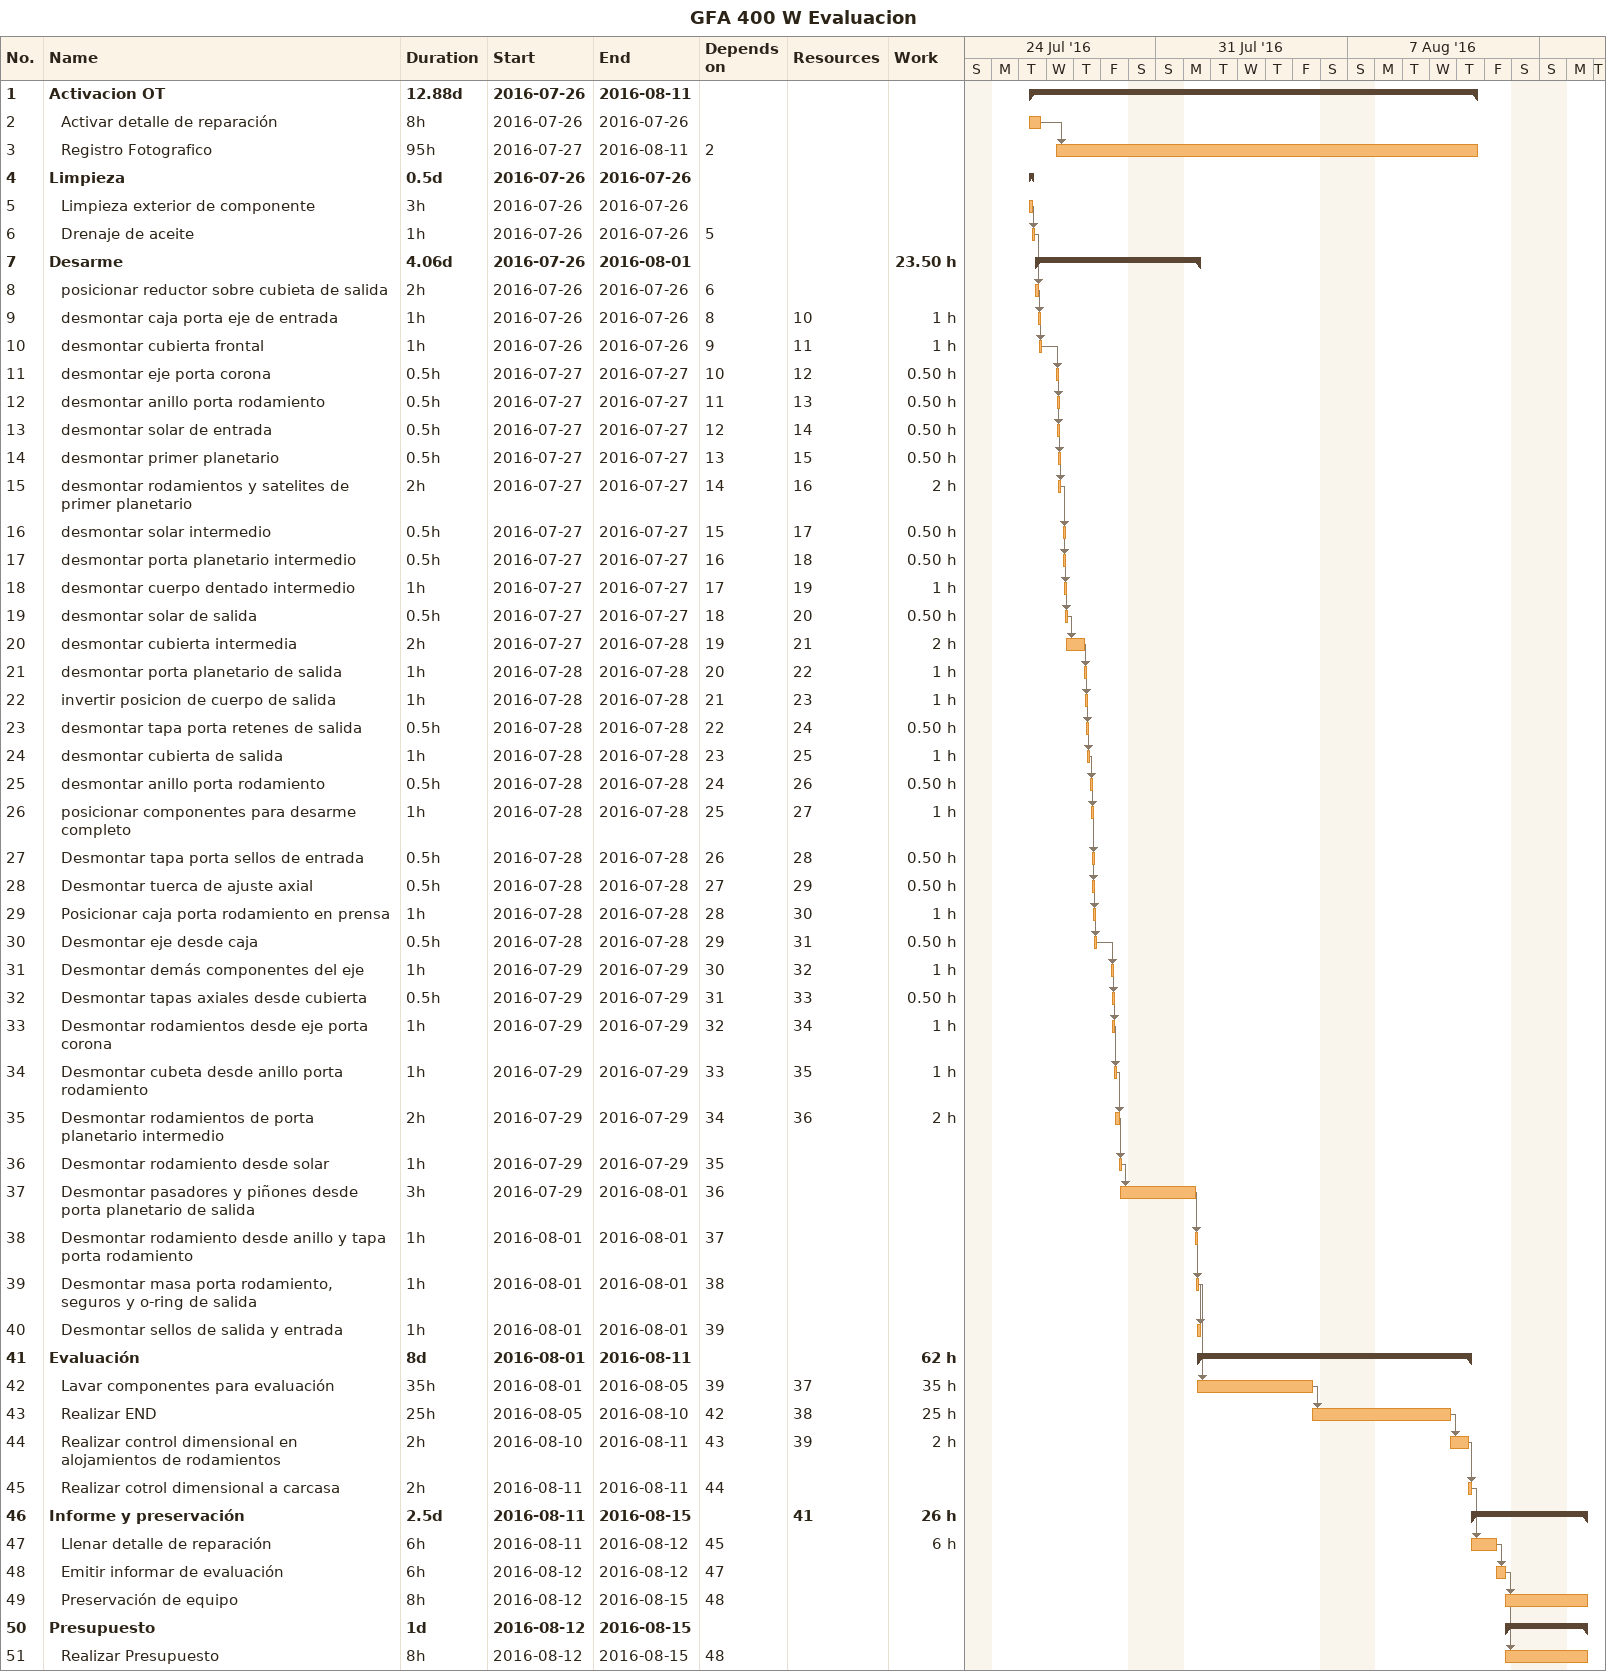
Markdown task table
GFA 400 W Evaluacion

| ID | Level | Task | Duration | Start | Finish | Predecessors | Resources | Work (h) |
|---|---|---|---|---|---|---|---|---|
| 1 | 1 | **Activacion OT** | 12.88d | 2016-07-26 | 2016-08-11 |  |  |  |
| 2 | 2 | Activar detalle de reparación | 8h | 2016-07-26 | 2016-07-26 |  |  |  |
| 3 | 2 | Registro Fotografico | 95h | 2016-07-27 | 2016-08-11 | 2 |  |  |
| 4 | 1 | **Limpieza** | 0.5d | 2016-07-26 | 2016-07-26 |  |  |  |
| 5 | 2 | Limpieza exterior de componente | 3h | 2016-07-26 | 2016-07-26 |  |  |  |
| 6 | 2 | Drenaje de aceite | 1h | 2016-07-26 | 2016-07-26 | 5 |  |  |
| 7 | 1 | **Desarme** | 4.06d | 2016-07-26 | 2016-08-01 |  |  | 23.50 |
| 8 | 2 | posicionar reductor sobre cubieta de salida | 2h | 2016-07-26 | 2016-07-26 | 6 |  |  |
| 9 | 2 | desmontar caja porta eje de entrada | 1h | 2016-07-26 | 2016-07-26 | 8 | 10 | 1 |
| 10 | 2 | desmontar cubierta frontal | 1h | 2016-07-26 | 2016-07-26 | 9 | 11 | 1 |
| 11 | 2 | desmontar eje porta corona | 0.5h | 2016-07-27 | 2016-07-27 | 10 | 12 | 0.50 |
| 12 | 2 | desmontar anillo porta rodamiento | 0.5h | 2016-07-27 | 2016-07-27 | 11 | 13 | 0.50 |
| 13 | 2 | desmontar solar de entrada | 0.5h | 2016-07-27 | 2016-07-27 | 12 | 14 | 0.50 |
| 14 | 2 | desmontar primer planetario | 0.5h | 2016-07-27 | 2016-07-27 | 13 | 15 | 0.50 |
| 15 | 2 | desmontar rodamientos y satelites de primer planetario | 2h | 2016-07-27 | 2016-07-27 | 14 | 16 | 2 |
| 16 | 2 | desmontar solar intermedio | 0.5h | 2016-07-27 | 2016-07-27 | 15 | 17 | 0.50 |
| 17 | 2 | desmontar porta planetario intermedio | 0.5h | 2016-07-27 | 2016-07-27 | 16 | 18 | 0.50 |
| 18 | 2 | desmontar cuerpo dentado intermedio | 1h | 2016-07-27 | 2016-07-27 | 17 | 19 | 1 |
| 19 | 2 | desmontar solar de salida | 0.5h | 2016-07-27 | 2016-07-27 | 18 | 20 | 0.50 |
| 20 | 2 | desmontar cubierta intermedia | 2h | 2016-07-27 | 2016-07-28 | 19 | 21 | 2 |
| 21 | 2 | desmontar porta planetario de salida | 1h | 2016-07-28 | 2016-07-28 | 20 | 22 | 1 |
| 22 | 2 | invertir posicion de cuerpo de salida | 1h | 2016-07-28 | 2016-07-28 | 21 | 23 | 1 |
| 23 | 2 | desmontar tapa porta retenes de salida | 0.5h | 2016-07-28 | 2016-07-28 | 22 | 24 | 0.50 |
| 24 | 2 | desmontar cubierta de salida | 1h | 2016-07-28 | 2016-07-28 | 23 | 25 | 1 |
| 25 | 2 | desmontar anillo porta rodamiento | 0.5h | 2016-07-28 | 2016-07-28 | 24 | 26 | 0.50 |
| 26 | 2 | posicionar componentes para desarme completo | 1h | 2016-07-28 | 2016-07-28 | 25 | 27 | 1 |
| 27 | 2 | Desmontar tapa porta sellos de entrada | 0.5h | 2016-07-28 | 2016-07-28 | 26 | 28 | 0.50 |
| 28 | 2 | Desmontar tuerca de ajuste axial | 0.5h | 2016-07-28 | 2016-07-28 | 27 | 29 | 0.50 |
| 29 | 2 | Posicionar caja porta rodamiento en prensa | 1h | 2016-07-28 | 2016-07-28 | 28 | 30 | 1 |
| 30 | 2 | Desmontar eje desde caja | 0.5h | 2016-07-28 | 2016-07-28 | 29 | 31 | 0.50 |
| 31 | 2 | Desmontar demás componentes del eje | 1h | 2016-07-29 | 2016-07-29 | 30 | 32 | 1 |
| 32 | 2 | Desmontar tapas axiales desde cubierta | 0.5h | 2016-07-29 | 2016-07-29 | 31 | 33 | 0.50 |
| 33 | 2 | Desmontar rodamientos desde eje porta corona | 1h | 2016-07-29 | 2016-07-29 | 32 | 34 | 1 |
| 34 | 2 | Desmontar cubeta desde anillo porta rodamiento | 1h | 2016-07-29 | 2016-07-29 | 33 | 35 | 1 |
| 35 | 2 | Desmontar rodamientos de porta planetario intermedio | 2h | 2016-07-29 | 2016-07-29 | 34 | 36 | 2 |
| 36 | 2 | Desmontar rodamiento desde solar | 1h | 2016-07-29 | 2016-07-29 | 35 |  |  |
| 37 | 2 | Desmontar pasadores y piñones desde porta planetario de salida | 3h | 2016-07-29 | 2016-08-01 | 36 |  |  |
| 38 | 2 | Desmontar rodamiento desde anillo y tapa porta rodamiento | 1h | 2016-08-01 | 2016-08-01 | 37 |  |  |
| 39 | 2 | Desmontar masa porta rodamiento, seguros y o-ring de salida | 1h | 2016-08-01 | 2016-08-01 | 38 |  |  |
| 40 | 2 | Desmontar sellos de salida y entrada | 1h | 2016-08-01 | 2016-08-01 | 39 |  |  |
| 41 | 1 | **Evaluación** | 8d | 2016-08-01 | 2016-08-11 |  |  | 62 |
| 42 | 2 | Lavar componentes para evaluación | 35h | 2016-08-01 | 2016-08-05 | 39 | 37 | 35 |
| 43 | 2 | Realizar END | 25h | 2016-08-05 | 2016-08-10 | 42 | 38 | 25 |
| 44 | 2 | Realizar control dimensional en alojamientos de rodamientos | 2h | 2016-08-10 | 2016-08-11 | 43 | 39 | 2 |
| 45 | 2 | Realizar cotrol dimensional a carcasa | 2h | 2016-08-11 | 2016-08-11 | 44 |  |  |
| 46 | 1 | **Informe y preservación** | 2.5d | 2016-08-11 | 2016-08-15 |  | 41 | 26 |
| 47 | 2 | Llenar detalle de reparación | 6h | 2016-08-11 | 2016-08-12 | 45 |  | 6 |
| 48 | 2 | Emitir informar de evaluación | 6h | 2016-08-12 | 2016-08-12 | 47 |  |  |
| 49 | 2 | Preservación de equipo | 8h | 2016-08-12 | 2016-08-15 | 48 |  |  |
| 50 | 1 | **Presupuesto** | 1d | 2016-08-12 | 2016-08-15 |  |  |  |
| 51 | 2 | Realizar Presupuesto | 8h | 2016-08-12 | 2016-08-15 | 48 |  |  |
